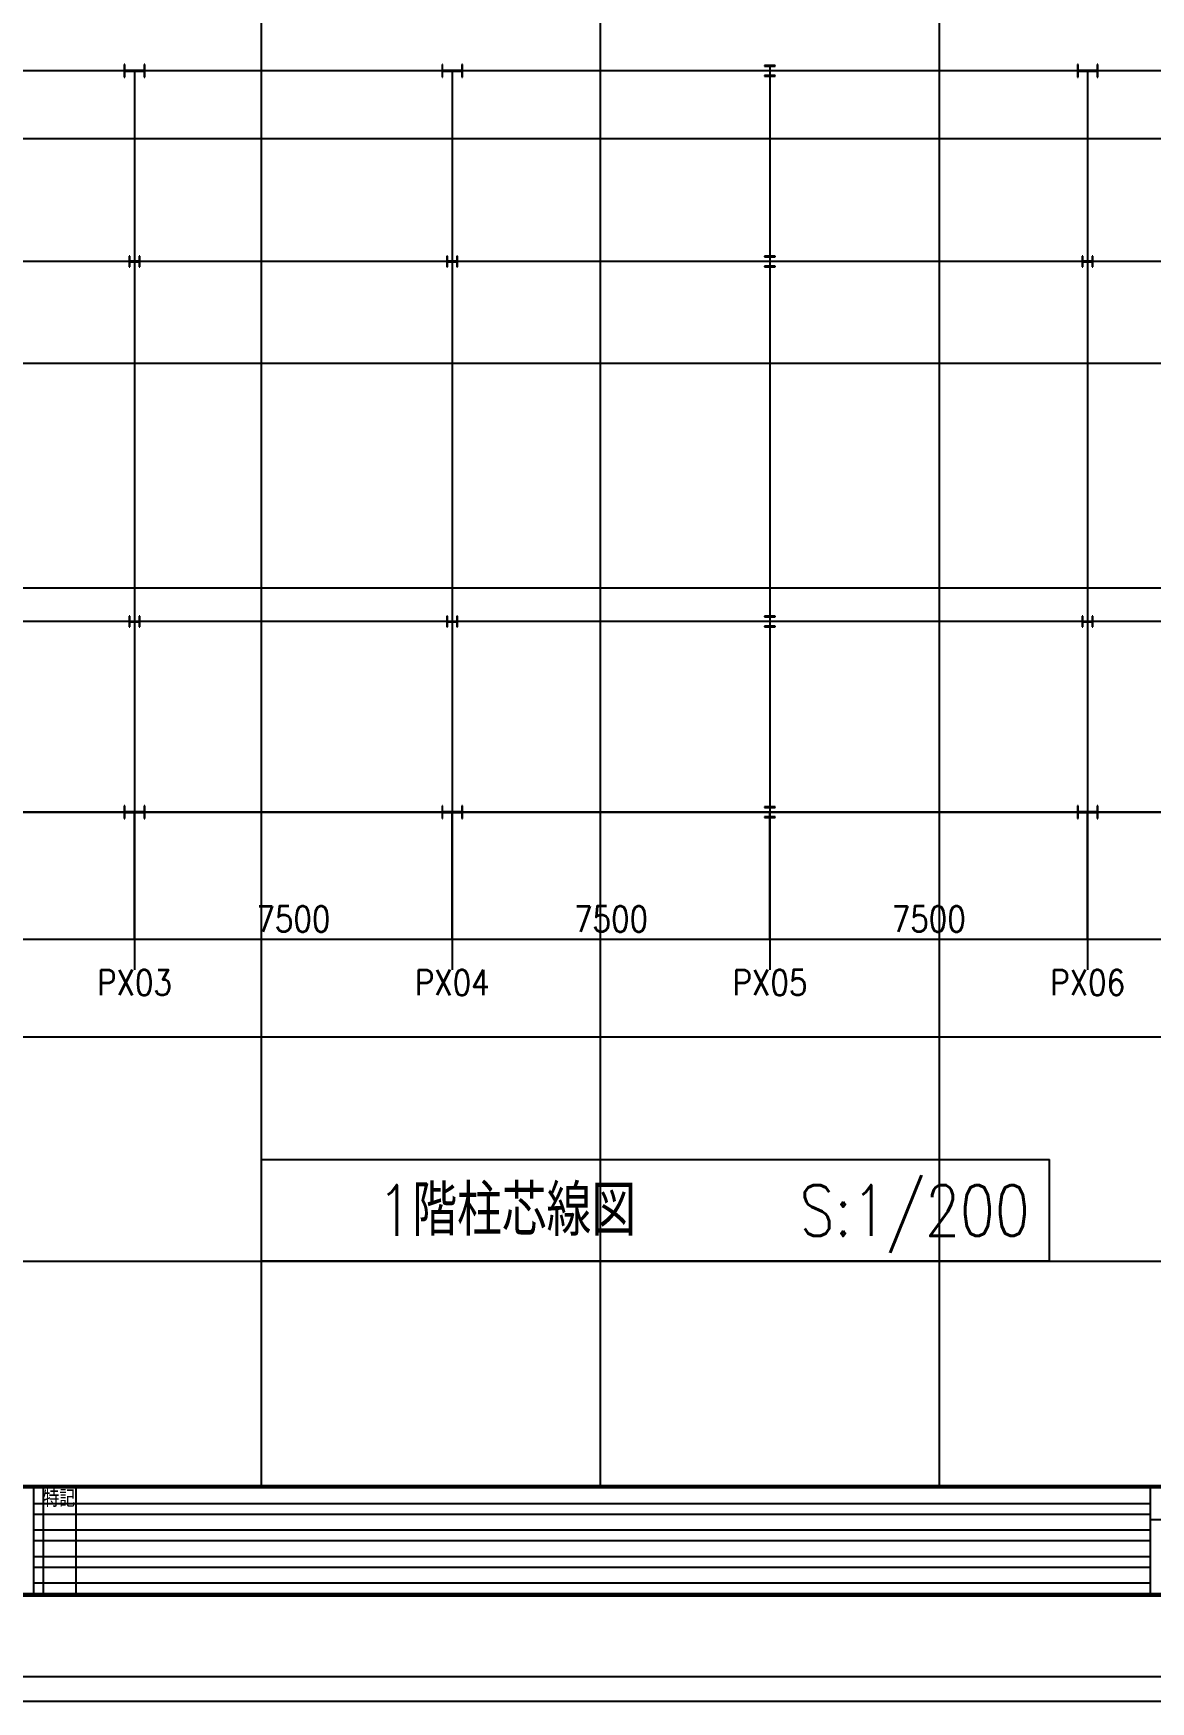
# Model space of a CAD drawing. Extents: x -23 to 863, y -16 to 610.
# Drawn here: x 281.6 to 554.2, y -16.1 to 390.9 of the extents above; entities that cross this region are included whole.
import ezdxf
from ezdxf.enums import TextEntityAlignment as Align

# ---------------------------------------------------------------- set-up
doc = ezdxf.new("R2010")
doc.units = 0
doc.header["$MEASUREMENT"] = 0
doc.linetypes.add('CENTER4', pattern=[0.5625, 0.375, -0.0625, 0.0625, -0.0625])
doc.layers.add('99_レイアウト枠', color=251, linetype='Continuous', plot=False)
for name, color, linetype in [('99_枠$0$001', 7, 'Continuous'), ('_1-7_GRID', 7, 'Continuous'), ('_1-8_DIM', 7, 'Continuous'), ('_4-6_CS-M', 7, 'Continuous'), ('注記', 3, 'Continuous')]:
    doc.layers.add(name, color=color, linetype=linetype)
doc.styles.add('99_枠$0$DRACAD', font='txt', dxfattribs={"width": 0.85, "bigfont": 'extfont2'})
doc.styles.add('DRACAD', font='txt', dxfattribs={"width": 0.85, "bigfont": 'extfont2'})

# ---------------------------------------------------------------- blocks, each defined once
blk = doc.blocks.new('99_枠')
at = {"layer": '99_枠$0$001'}
for p, q in [((205000, 11250), (5000, 11250)), ((205000, 11219), (5000, 11219)), ((205000, 11187), (5000, 11187)), ((205000, 11156), (5000, 11156)), ((205000, 11125), (5000, 11125)), ((71562, 4875), (71562, 11125)), ((137437, 11125), (137437, 4875)), ((137437, 9562), (71562, 9562)), ((157437, 9250), (137437, 9250)), ((137437, 8000), (71562, 8000)), ((137437, 6437), (71562, 6437)), ((205000, 4875), (5000, 4875)), ((205000, 4844), (5000, 4844)), ((205000, 4812), (5000, 4812)), ((205000, 4781), (5000, 4781)), ((205000, 4750), (5000, 4750))]:
    blk.add_line(p, q, dxfattribs=at)
blk.add_lwpolyline([(5000, 4750), (205000, 4750), (205000, 143750), (5000, 143750)], close=True, dxfattribs=at)
at = {"layer": '99_枠$0$001', "linetype": 'Continuous'}
for p in [(71562, 9562), (71562, 8000), (71562, 6437)]:
    blk.add_point(p, dxfattribs=at)
at = {"layer": 'Defpoints'}
for p, q in [((72125, 4875), (72125, 11125)), ((74062, 4875), (74062, 11125)), ((137437, 10187), (71562, 10187)), ((137437, 8625), (71562, 8625)), ((137437, 7062), (71562, 7062)), ((137437, 5500), (71562, 5500))]:
    blk.add_line(p, q, dxfattribs=at)
blk.add_lwpolyline([(0, 0), (210000, 0), (210000, 148500), (0, 148500)], close=True, dxfattribs=at)
at = {"layer": '99_枠$0$001', "style": '99_枠$0$DRACAD', "width": 0.85}
blk.add_text('特記', height=1000, dxfattribs=at).set_placement((72125, 10500), align=Align.MIDDLE_LEFT)

msp = doc.modelspace()

# ---------------------------------------------------------------- linework, layer by layer
at = {"layer": '99_レイアウト枠'}
for p, q in [((337.32, 36.57), (337.32, 584.3)), ((420, 36.57), (420, 584.3)), ((502.68, 36.57), (502.68, 584.3)), ((6.62, 365.21), (833.38, 365.21)), ((6.62, 310.43), (833.38, 310.43)), ((6.62, 255.66), (833.38, 255.66)), ((6.62, 200.89), (833.38, 200.89)), ((6.62, 146.12), (833.38, 146.12)), ((6.62, 91.34), (833.38, 91.34)), ((6.62, 36.57), (833.38, 36.57))]:
    msp.add_line(p, q, dxfattribs=at)
for points in [[(-14.05, -9.93), (854.05, -9.93), (854.05, 603.93), (-14.05, 603.93)], [(6.62, 584.3), (833.38, 584.3), (833.38, 36.57), (6.62, 36.57)]]:
    msp.add_lwpolyline(points, close=True, dxfattribs=at)
at = {"layer": '_1-7_GRID'}
for p, q in [((306.32, 169.89), (306.32, 200.89)), ((383.83, 169.89), (383.83, 200.89)), ((461.34, 169.89), (461.34, 200.89)), ((538.85, 169.89), (538.85, 200.89)), ((171.97, 169.89), (746.57, 169.89))]:
    msp.add_line(p, q, dxfattribs=at)
at = {"layer": '_1-8_DIM', "linetype": 'CENTER4', "ltscale": 3000}
for p, q in [((746.57, 381.74), (171.97, 381.74)), ((306.32, 381.74), (306.32, 200.89)), ((383.83, 381.74), (383.83, 200.89)), ((461.34, 381.74), (461.34, 200.89)), ((538.85, 381.74), (538.85, 200.89)), ((746.57, 335.24), (171.97, 335.24)), ((746.57, 247.39), (171.97, 247.39)), ((746.57, 200.89), (171.97, 200.89))]:
    msp.add_line(p, q, dxfattribs=at)
at = {"layer": '_1-8_DIM'}
for p, q in [((306.32, 200.89), (306.32, 162.45)), ((383.83, 200.89), (383.83, 162.45)), ((461.34, 200.89), (461.34, 162.45)), ((538.85, 200.89), (538.85, 162.45))]:
    msp.add_line(p, q, dxfattribs=at)
at = {"layer": '_4-6_CS-M', "color": 2}
for p, q in [((303.99, 383.29), (303.83, 383.29)), ((303.83, 383.29), (303.83, 380.19)), ((303.99, 381.93), (303.99, 383.29)), ((308.81, 383.29), (308.66, 383.29)), ((308.66, 383.29), (308.66, 381.93)), ((308.81, 380.19), (308.81, 383.29)), ((381.49, 383.29), (381.34, 383.29)), ((381.34, 383.29), (381.34, 380.19)), ((381.49, 381.93), (381.49, 383.29)), ((386.32, 383.29), (386.17, 383.29)), ((386.17, 383.29), (386.17, 381.93)), ((386.32, 380.19), (386.32, 383.29)), ((536.51, 383.29), (536.36, 383.29)), ((536.36, 383.29), (536.36, 380.19)), ((536.51, 381.93), (536.51, 383.29)), ((541.34, 383.29), (541.18, 383.29)), ((541.18, 383.29), (541.18, 381.93)), ((541.34, 380.19), (541.34, 383.29)), ((303.83, 380.19), (303.99, 380.19)), ((304, 381.87), (303.99, 381.93)), ((303.99, 381.55), (304, 381.62)), ((303.99, 380.19), (303.99, 381.55)), ((304.05, 381.82), (304, 381.87)), ((304, 381.62), (304.05, 381.67)), ((304.12, 381.8), (304.05, 381.82)), ((304.05, 381.67), (304.12, 381.69)), ((308.52, 381.8), (304.12, 381.8)), ((304.12, 381.69), (308.52, 381.69)), ((308.59, 381.82), (308.52, 381.8)), ((308.52, 381.69), (308.59, 381.67)), ((308.64, 381.87), (308.59, 381.82)), ((308.59, 381.67), (308.64, 381.62)), ((308.66, 381.93), (308.64, 381.87)), ((308.64, 381.62), (308.66, 381.55)), ((308.66, 381.55), (308.66, 380.19)), ((308.66, 380.19), (308.81, 380.19)), ((381.34, 380.19), (381.49, 380.19)), ((381.51, 381.87), (381.49, 381.93)), ((381.49, 381.55), (381.51, 381.62)), ((381.49, 380.19), (381.49, 381.55)), ((381.56, 381.82), (381.51, 381.87)), ((381.51, 381.62), (381.56, 381.67)), ((381.63, 381.8), (381.56, 381.82)), ((381.56, 381.67), (381.63, 381.69)), ((386.03, 381.8), (381.63, 381.8)), ((381.63, 381.69), (386.03, 381.69)), ((386.1, 381.82), (386.03, 381.8)), ((386.03, 381.69), (386.1, 381.67)), ((386.15, 381.87), (386.1, 381.82)), ((386.1, 381.67), (386.15, 381.62)), ((386.17, 381.93), (386.15, 381.87)), ((386.15, 381.62), (386.17, 381.55)), ((386.17, 381.55), (386.17, 380.19)), ((386.17, 380.19), (386.32, 380.19)), ((536.36, 380.19), (536.51, 380.19)), ((536.53, 381.87), (536.51, 381.93)), ((536.51, 381.55), (536.53, 381.62)), ((536.51, 380.19), (536.51, 381.55)), ((536.58, 381.82), (536.53, 381.87)), ((536.53, 381.62), (536.58, 381.67)), ((536.64, 381.8), (536.58, 381.82)), ((536.58, 381.67), (536.64, 381.69)), ((541.05, 381.8), (536.64, 381.8)), ((536.64, 381.69), (541.05, 381.69)), ((541.11, 381.82), (541.05, 381.8)), ((541.05, 381.69), (541.11, 381.67)), ((541.16, 381.87), (541.11, 381.82)), ((541.11, 381.67), (541.16, 381.62)), ((541.18, 381.93), (541.16, 381.87)), ((541.16, 381.62), (541.18, 381.55)), ((541.18, 381.55), (541.18, 380.19)), ((541.18, 380.19), (541.34, 380.19)), ((303.99, 202.44), (303.83, 202.44)), ((303.83, 202.44), (303.83, 199.34)), ((303.99, 201.08), (303.99, 202.44)), ((304, 201.01), (303.99, 201.08)), ((303.99, 200.7), (304, 200.77)), ((303.99, 199.34), (303.99, 200.7)), ((304.05, 200.96), (304, 201.01)), ((304, 200.77), (304.05, 200.81)), ((304.12, 200.95), (304.05, 200.96)), ((304.05, 200.81), (304.12, 200.83)), ((308.52, 200.95), (304.12, 200.95)), ((304.12, 200.83), (308.52, 200.83)), ((308.59, 200.96), (308.52, 200.95)), ((308.52, 200.83), (308.59, 200.81)), ((308.64, 201.01), (308.59, 200.96)), ((308.59, 200.81), (308.64, 200.77)), ((308.66, 201.08), (308.64, 201.01)), ((308.64, 200.77), (308.66, 200.7)), ((308.81, 202.44), (308.66, 202.44)), ((308.66, 202.44), (308.66, 201.08)), ((308.66, 200.7), (308.66, 199.34)), ((308.81, 199.34), (308.81, 202.44)), ((381.49, 202.44), (381.34, 202.44)), ((381.34, 202.44), (381.34, 199.34)), ((381.49, 201.08), (381.49, 202.44)), ((381.51, 201.01), (381.49, 201.08)), ((381.49, 200.7), (381.51, 200.77)), ((381.49, 199.34), (381.49, 200.7)), ((381.56, 200.96), (381.51, 201.01)), ((381.51, 200.77), (381.56, 200.81)), ((381.63, 200.95), (381.56, 200.96)), ((381.56, 200.81), (381.63, 200.83)), ((386.03, 200.95), (381.63, 200.95)), ((381.63, 200.83), (386.03, 200.83)), ((386.1, 200.96), (386.03, 200.95)), ((386.03, 200.83), (386.1, 200.81)), ((386.15, 201.01), (386.1, 200.96)), ((386.1, 200.81), (386.15, 200.77)), ((386.17, 201.08), (386.15, 201.01)), ((386.15, 200.77), (386.17, 200.7)), ((386.32, 202.44), (386.17, 202.44)), ((386.17, 202.44), (386.17, 201.08)), ((386.17, 200.7), (386.17, 199.34)), ((386.32, 199.34), (386.32, 202.44)), ((536.51, 202.44), (536.36, 202.44)), ((536.36, 202.44), (536.36, 199.34)), ((536.51, 201.08), (536.51, 202.44)), ((536.53, 201.01), (536.51, 201.08)), ((536.51, 200.7), (536.53, 200.77)), ((536.51, 199.34), (536.51, 200.7)), ((536.58, 200.96), (536.53, 201.01)), ((536.53, 200.77), (536.58, 200.81)), ((536.64, 200.95), (536.58, 200.96)), ((536.58, 200.81), (536.64, 200.83)), ((541.05, 200.95), (536.64, 200.95)), ((536.64, 200.83), (541.05, 200.83)), ((541.11, 200.96), (541.05, 200.95)), ((541.05, 200.83), (541.11, 200.81)), ((541.16, 201.01), (541.11, 200.96)), ((541.11, 200.81), (541.16, 200.77)), ((541.18, 201.08), (541.16, 201.01)), ((541.16, 200.77), (541.18, 200.7)), ((541.34, 202.44), (541.18, 202.44)), ((541.18, 202.44), (541.18, 201.08)), ((541.18, 200.7), (541.18, 199.34)), ((541.34, 199.34), (541.34, 202.44)), ((303.83, 199.34), (303.99, 199.34)), ((308.66, 199.34), (308.81, 199.34)), ((381.34, 199.34), (381.49, 199.34)), ((386.17, 199.34), (386.32, 199.34)), ((536.36, 199.34), (536.51, 199.34)), ((541.18, 199.34), (541.34, 199.34))]:
    msp.add_line(p, q, dxfattribs=at)
at = {"layer": '_4-6_CS-M', "color": 4}
for p, q in [((462.63, 383.03), (460.05, 383.03)), ((460.05, 383.03), (460.05, 382.89)), ((460.05, 382.89), (461.16, 382.89)), ((461.16, 382.89), (461.22, 382.87)), ((461.22, 382.87), (461.27, 382.82)), ((461.27, 382.82), (461.29, 382.76)), ((461.29, 382.76), (461.29, 380.73)), ((461.38, 382.76), (461.4, 382.82)), ((461.38, 380.73), (461.38, 382.76)), ((461.4, 382.82), (461.45, 382.87)), ((461.45, 382.87), (461.52, 382.89)), ((461.52, 382.89), (462.63, 382.89)), ((462.63, 382.89), (462.63, 383.03)), ((461.16, 380.6), (460.05, 380.6)), ((460.05, 380.6), (460.05, 380.45)), ((460.05, 380.45), (462.63, 380.45)), ((461.22, 380.61), (461.16, 380.6)), ((461.27, 380.66), (461.22, 380.61)), ((461.29, 380.73), (461.27, 380.66)), ((461.4, 380.66), (461.38, 380.73)), ((461.45, 380.61), (461.4, 380.66)), ((461.52, 380.6), (461.45, 380.61)), ((462.63, 380.6), (461.52, 380.6)), ((462.63, 380.45), (462.63, 380.6)), ((305.17, 336.53), (305.03, 336.53)), ((305.03, 336.53), (305.03, 333.95)), ((305.03, 333.95), (305.17, 333.95)), ((305.17, 335.42), (305.17, 336.53)), ((305.19, 335.35), (305.17, 335.42)), ((305.17, 335.06), (305.19, 335.12)), ((305.17, 333.95), (305.17, 335.06)), ((305.24, 335.3), (305.19, 335.35)), ((305.19, 335.12), (305.24, 335.17)), ((305.31, 335.28), (305.24, 335.3)), ((305.24, 335.17), (305.31, 335.19)), ((307.33, 335.28), (305.31, 335.28)), ((305.31, 335.19), (307.33, 335.19)), ((307.4, 335.3), (307.33, 335.28)), ((307.33, 335.19), (307.4, 335.17)), ((307.45, 335.35), (307.4, 335.3)), ((307.4, 335.17), (307.45, 335.12)), ((307.47, 335.42), (307.45, 335.35)), ((307.45, 335.12), (307.47, 335.06)), ((307.61, 336.53), (307.47, 336.53)), ((307.47, 336.53), (307.47, 335.42)), ((307.47, 335.06), (307.47, 333.95)), ((307.47, 333.95), (307.61, 333.95)), ((307.61, 333.95), (307.61, 336.53)), ((382.68, 336.53), (382.54, 336.53)), ((382.54, 336.53), (382.54, 333.95)), ((382.54, 333.95), (382.68, 333.95)), ((382.68, 335.42), (382.68, 336.53)), ((382.7, 335.35), (382.68, 335.42)), ((382.68, 335.06), (382.7, 335.12)), ((382.68, 333.95), (382.68, 335.06)), ((382.75, 335.3), (382.7, 335.35)), ((382.7, 335.12), (382.75, 335.17)), ((382.82, 335.28), (382.75, 335.3)), ((382.75, 335.17), (382.82, 335.19)), ((384.84, 335.28), (382.82, 335.28)), ((382.82, 335.19), (384.84, 335.19)), ((384.91, 335.3), (384.84, 335.28)), ((384.84, 335.19), (384.91, 335.17)), ((384.96, 335.35), (384.91, 335.3)), ((384.91, 335.17), (384.96, 335.12)), ((384.98, 335.42), (384.96, 335.35)), ((384.96, 335.12), (384.98, 335.06)), ((385.12, 336.53), (384.98, 336.53)), ((384.98, 336.53), (384.98, 335.42)), ((384.98, 335.06), (384.98, 333.95)), ((384.98, 333.95), (385.12, 333.95)), ((385.12, 333.95), (385.12, 336.53)), ((462.63, 336.53), (460.05, 336.53)), ((460.05, 336.53), (460.05, 336.38)), ((460.05, 336.38), (461.16, 336.38)), ((461.16, 334.09), (460.05, 334.09)), ((460.05, 334.09), (460.05, 333.95)), ((460.05, 333.95), (462.63, 333.95)), ((461.16, 336.38), (461.22, 336.37)), ((461.22, 334.11), (461.16, 334.09)), ((461.22, 336.37), (461.27, 336.32)), ((461.27, 334.16), (461.22, 334.11)), ((461.27, 336.32), (461.29, 336.25)), ((461.29, 334.22), (461.27, 334.16)), ((461.29, 336.25), (461.29, 334.22)), ((461.38, 336.25), (461.4, 336.32)), ((461.38, 334.22), (461.38, 336.25)), ((461.4, 334.16), (461.38, 334.22)), ((461.4, 336.32), (461.45, 336.37)), ((461.45, 334.11), (461.4, 334.16)), ((461.45, 336.37), (461.52, 336.38)), ((461.52, 334.09), (461.45, 334.11)), ((461.52, 336.38), (462.63, 336.38)), ((462.63, 334.09), (461.52, 334.09)), ((462.63, 336.38), (462.63, 336.53)), ((462.63, 333.95), (462.63, 334.09)), ((537.7, 336.53), (537.55, 336.53)), ((537.55, 336.53), (537.55, 333.95)), ((537.55, 333.95), (537.7, 333.95)), ((537.7, 335.42), (537.7, 336.53)), ((537.72, 335.35), (537.7, 335.42)), ((537.7, 335.06), (537.72, 335.12)), ((537.7, 333.95), (537.7, 335.06)), ((537.77, 335.3), (537.72, 335.35)), ((537.72, 335.12), (537.77, 335.17)), ((537.83, 335.28), (537.77, 335.3)), ((537.77, 335.17), (537.83, 335.19)), ((539.86, 335.28), (537.83, 335.28)), ((537.83, 335.19), (539.86, 335.19)), ((539.93, 335.3), (539.86, 335.28)), ((539.86, 335.19), (539.93, 335.17)), ((539.98, 335.35), (539.93, 335.3)), ((539.93, 335.17), (539.98, 335.12)), ((539.99, 335.42), (539.98, 335.35)), ((539.98, 335.12), (539.99, 335.06)), ((540.14, 336.53), (539.99, 336.53)), ((539.99, 336.53), (539.99, 335.42)), ((539.99, 335.06), (539.99, 333.95)), ((539.99, 333.95), (540.14, 333.95)), ((540.14, 333.95), (540.14, 336.53)), ((305.17, 248.69), (305.03, 248.69)), ((305.03, 248.69), (305.03, 246.1)), ((305.17, 247.58), (305.17, 248.69)), ((307.61, 248.69), (307.47, 248.69)), ((307.47, 248.69), (307.47, 247.58)), ((307.61, 246.1), (307.61, 248.69)), ((382.68, 248.69), (382.54, 248.69)), ((382.54, 248.69), (382.54, 246.1)), ((382.68, 247.58), (382.68, 248.69)), ((385.12, 248.69), (384.98, 248.69)), ((384.98, 248.69), (384.98, 247.58)), ((385.12, 246.1), (385.12, 248.69)), ((462.63, 248.69), (460.05, 248.69)), ((460.05, 248.69), (460.05, 248.54)), ((460.05, 248.54), (461.16, 248.54)), ((461.16, 248.54), (461.22, 248.52)), ((461.22, 248.52), (461.27, 248.47)), ((461.27, 248.47), (461.29, 248.41)), ((461.29, 248.41), (461.29, 246.38)), ((461.38, 248.41), (461.4, 248.47)), ((461.38, 246.38), (461.38, 248.41)), ((461.4, 248.47), (461.45, 248.52)), ((461.45, 248.52), (461.52, 248.54)), ((461.52, 248.54), (462.63, 248.54)), ((462.63, 248.54), (462.63, 248.69)), ((537.7, 248.69), (537.55, 248.69)), ((537.55, 248.69), (537.55, 246.1)), ((537.7, 247.58), (537.7, 248.69)), ((540.14, 248.69), (539.99, 248.69)), ((539.99, 248.69), (539.99, 247.58)), ((540.14, 246.1), (540.14, 248.69)), ((305.03, 246.1), (305.17, 246.1)), ((305.19, 247.51), (305.17, 247.58)), ((305.17, 247.21), (305.19, 247.28)), ((305.17, 246.1), (305.17, 247.21)), ((305.24, 247.46), (305.19, 247.51)), ((305.19, 247.28), (305.24, 247.33)), ((305.31, 247.44), (305.24, 247.46)), ((305.24, 247.33), (305.31, 247.35)), ((307.33, 247.44), (305.31, 247.44)), ((305.31, 247.35), (307.33, 247.35)), ((307.4, 247.46), (307.33, 247.44)), ((307.33, 247.35), (307.4, 247.33)), ((307.45, 247.51), (307.4, 247.46)), ((307.4, 247.33), (307.45, 247.28)), ((307.47, 247.58), (307.45, 247.51)), ((307.45, 247.28), (307.47, 247.21)), ((307.47, 247.21), (307.47, 246.1)), ((307.47, 246.1), (307.61, 246.1)), ((382.54, 246.1), (382.68, 246.1)), ((382.7, 247.51), (382.68, 247.58)), ((382.68, 247.21), (382.7, 247.28)), ((382.68, 246.1), (382.68, 247.21)), ((382.75, 247.46), (382.7, 247.51)), ((382.7, 247.28), (382.75, 247.33)), ((382.82, 247.44), (382.75, 247.46)), ((382.75, 247.33), (382.82, 247.35)), ((384.84, 247.44), (382.82, 247.44)), ((382.82, 247.35), (384.84, 247.35)), ((384.91, 247.46), (384.84, 247.44)), ((384.84, 247.35), (384.91, 247.33)), ((384.96, 247.51), (384.91, 247.46)), ((384.91, 247.33), (384.96, 247.28)), ((384.98, 247.58), (384.96, 247.51)), ((384.96, 247.28), (384.98, 247.21)), ((384.98, 247.21), (384.98, 246.1)), ((384.98, 246.1), (385.12, 246.1)), ((461.16, 246.25), (460.05, 246.25)), ((460.05, 246.25), (460.05, 246.1)), ((460.05, 246.1), (462.63, 246.1)), ((461.22, 246.27), (461.16, 246.25)), ((461.27, 246.31), (461.22, 246.27)), ((461.29, 246.38), (461.27, 246.31)), ((461.4, 246.31), (461.38, 246.38)), ((461.45, 246.27), (461.4, 246.31)), ((461.52, 246.25), (461.45, 246.27)), ((462.63, 246.25), (461.52, 246.25)), ((462.63, 246.1), (462.63, 246.25)), ((537.55, 246.1), (537.7, 246.1)), ((537.72, 247.51), (537.7, 247.58)), ((537.7, 247.21), (537.72, 247.28)), ((537.7, 246.1), (537.7, 247.21)), ((537.77, 247.46), (537.72, 247.51)), ((537.72, 247.28), (537.77, 247.33)), ((537.83, 247.44), (537.77, 247.46)), ((537.77, 247.33), (537.83, 247.35)), ((539.86, 247.44), (537.83, 247.44)), ((537.83, 247.35), (539.86, 247.35)), ((539.93, 247.46), (539.86, 247.44)), ((539.86, 247.35), (539.93, 247.33)), ((539.98, 247.51), (539.93, 247.46)), ((539.93, 247.33), (539.98, 247.28)), ((539.99, 247.58), (539.98, 247.51)), ((539.98, 247.28), (539.99, 247.21)), ((539.99, 247.21), (539.99, 246.1)), ((539.99, 246.1), (540.14, 246.1)), ((462.63, 202.18), (460.05, 202.18)), ((460.05, 202.18), (460.05, 202.04)), ((460.05, 202.04), (461.16, 202.04)), ((461.16, 199.74), (460.05, 199.74)), ((460.05, 199.74), (460.05, 199.6)), ((460.05, 199.6), (462.63, 199.6)), ((461.16, 202.04), (461.22, 202.02)), ((461.22, 199.76), (461.16, 199.74)), ((461.22, 202.02), (461.27, 201.97)), ((461.27, 199.81), (461.22, 199.76)), ((461.27, 201.97), (461.29, 201.9)), ((461.29, 199.88), (461.27, 199.81)), ((461.29, 201.9), (461.29, 199.88)), ((461.38, 201.9), (461.4, 201.97)), ((461.38, 199.88), (461.38, 201.9)), ((461.4, 199.81), (461.38, 199.88)), ((461.4, 201.97), (461.45, 202.02)), ((461.45, 199.76), (461.4, 199.81)), ((461.45, 202.02), (461.52, 202.04)), ((461.52, 199.74), (461.45, 199.76)), ((461.52, 202.04), (462.63, 202.04)), ((462.63, 199.74), (461.52, 199.74)), ((462.63, 202.04), (462.63, 202.18)), ((462.63, 199.6), (462.63, 199.74))]:
    msp.add_line(p, q, dxfattribs=at)
at = {"layer": 'Defpoints'}
msp.add_lwpolyline([(-22.73, -16.08), (-22.73, 610.08), (862.73, 610.08), (862.73, -16.08)], close=True, dxfattribs=at)
at = {"layer": '注記', "linetype": 'Continuous'}
for p, q in [((337.32, 116.15), (529.55, 116.15)), ((337.32, 91.34), (337.32, 116.15)), ((529.55, 91.34), (529.55, 116.15)), ((529.55, 91.34), (337.32, 91.34))]:
    msp.add_line(p, q, dxfattribs=at)

# ---------------------------------------------------------------- block references
at = {"xscale": 0.004133776844070962, "yscale": 0.004133776844070964, "zscale": 0.004133776844070964}
msp.add_blockref('99_枠', (-14.05, -9.93), dxfattribs=at)

# ---------------------------------------------------------------- texts
at = {"layer": '_1-7_GRID', "style": 'DRACAD', "width": 0.85}
for p in [(345.08, 169.89), (422.58, 169.89), (500.09, 169.89)]:
    msp.add_text('7500', height=6.201, dxfattribs=at).set_placement(p, align=Align.BOTTOM_CENTER)
at = {"layer": '_1-8_DIM', "style": 'DRACAD', "width": 0.85}
for s, p in [('PX03', (306.32, 154.38)), ('PX04', (383.83, 154.38)), ('PX05', (461.34, 154.38)), ('PX06', (538.85, 154.38))]:
    msp.add_text(s, height=6.201, dxfattribs=at).set_placement(p, align=Align.BOTTOM_CENTER)
at = {"layer": '注記', "linetype": 'Continuous', "style": 'DRACAD', "width": 0.8}
for s, p in [('1階柱芯線図', (397.14, 97.55)), ('S:1/200', (496.64, 97.55))]:
    msp.add_text(s, height=12.401, dxfattribs=at).set_placement(p, align=Align.CENTER)

doc.saveas('drawing.dxf')
